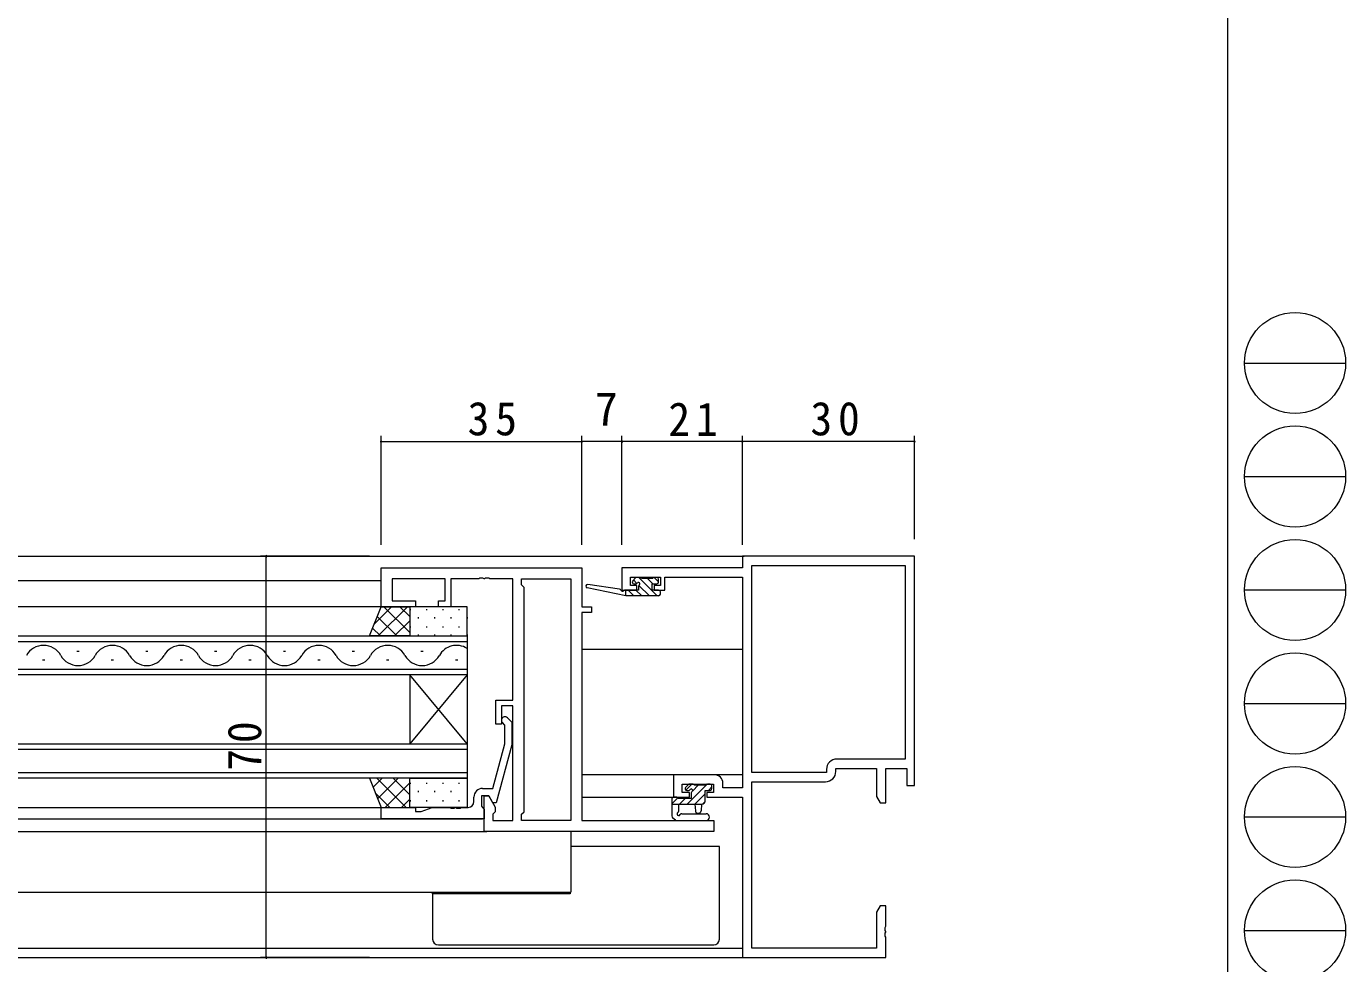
# Model space of a CAD drawing. Units: millimetres, scale not verified. Extents: x -594 to 199, y -420 to 144.
# Drawn here: x -30.6 to 199.4, y -301.4 to -137.9 of the extents above; entities that cross this region are included whole.
import ezdxf
from ezdxf.enums import TextEntityAlignment as Align

# ---------------------------------------------------------------- set-up
doc = ezdxf.new("R2010")
doc.units = ezdxf.units.MM
doc.header["$LTSCALE"] = 2
for name, color, linetype, lineweight in [('0-1_YKK_ZWAK', 7, 'Continuous', 9), ('0-3_YKK_12', 2, 'Continuous', 9), ('0-4_YKK_D', 6, 'Continuous', 9), ('0-5_YKK_13', 4, 'Continuous', 9), ('0-6_YKK_11', 7, 'Continuous', 9)]:
    doc.layers.add(name, color=color, linetype=linetype, lineweight=lineweight)
doc.styles.add('ＭＳ ゴシック', font='')
doc.styles.get('ＭＳ ゴシック').set_extended_font_data('MS Gothic')

msp = doc.modelspace()

# ---------------------------------------------------------------- linework, layer by layer
at = {"layer": '0-1_YKK_ZWAK'}
for p, q in [((178.8, 141.4), (178.8, -383.6)), ((181.776, -196.616), (199.416, -196.616)), ((181.776, -216.412), (199.416, -216.412)), ((181.776, -236.208), (199.416, -236.208)), ((181.776, -256.004), (199.416, -256.004)), ((181.776, -275.8), (199.416, -275.8)), ((181.776, -295.596), (199.416, -295.596))]:
    msp.add_line(p, q, dxfattribs=at)
for centre in [(190.596, -196.616), (190.596, -216.412), (190.596, -236.208), (190.596, -256.004), (190.596, -275.8), (190.596, -295.596)]:
    msp.add_circle(centre, 8.82, dxfattribs=at)
at = {"layer": '0-3_YKK_12'}
for p, q in [((-258.895, -230.325), (94.536, -230.325)), ((-195.595, -234.526), (31.236, -234.526)), ((31.736, -239.126), (-196.095, -239.126)), ((-210.595, -244.226), (46.236, -244.226)), ((46.236, -245.226), (-210.595, -245.226)), ((46.236, -244.226), (46.236, -251.026)), ((-27.795, -248.386), (-27.395, -248.386)), ((-21.795, -246.866), (-21.395, -246.866)), ((-15.795, -248.386), (-15.395, -248.386)), ((-9.795, -246.866), (-9.396, -246.866)), ((-3.795, -248.386), (-3.396, -248.386)), ((2.205, -246.866), (2.605, -246.866)), ((8.205, -248.386), (8.605, -248.386)), ((14.205, -246.866), (14.605, -246.866)), ((20.205, -248.386), (20.605, -248.386)), ((26.205, -246.866), (26.605, -246.866)), ((32.205, -248.386), (32.605, -248.386)), ((38.205, -246.866), (38.605, -246.866)), ((44.205, -248.386), (44.604, -248.386)), ((66.236, -246.525), (94.236, -246.525)), ((-210.595, -250.026), (46.236, -250.026)), ((46.236, -251.026), (-210.595, -251.026)), ((46.236, -263.026), (36.236, -251.026)), ((46.236, -251.026), (36.236, -263.026)), ((36.236, -251.026), (36.236, -263.026)), ((46.236, -251.026), (46.236, -263.026)), ((-210.595, -263.026), (46.236, -263.026)), ((46.236, -264.026), (-210.595, -264.026)), ((46.236, -263.026), (46.236, -269.026)), ((-210.595, -268.026), (46.236, -268.026)), ((46.236, -269.026), (-210.595, -269.026)), ((94.236, -268.425), (66.236, -268.425)), ((66.236, -272.325), (82.536, -272.325)), ((-195.895, -274.126), (31.536, -274.126)), ((-213.295, -276.126), (48.936, -276.126)), ((-214.109, -278.326), (49.674, -278.326)), ((64.306, -278.326), (64.306, -288.925)), ((-258.595, -298.695), (94.236, -298.695)), ((-258.895, -300.325), (94.536, -300.325))]:
    msp.add_line(p, q, dxfattribs=at)
msp.add_lwpolyline([(-228.665, -278.326), (-228.665, -288.925), (64.306, -288.925)], dxfattribs=at)
for centre, start, end in [((-27.595, -249.302), 29.20253, 150.79745), ((-15.596, -249.302), 29.20253, 150.79745), ((-3.596, -249.302), 29.20253, 150.79745), ((8.404, -249.302), 29.20253, 150.79745), ((20.405, -249.302), 29.20253, 150.79745), ((32.405, -249.302), 29.20253, 150.79745), ((44.405, -249.302), 57.80743, 150.79745), ((-21.595, -245.949), 209.20253, 330.79745), ((-9.595, -245.949), 209.20253, 330.79745), ((2.405, -245.949), 209.20253, 330.79745), ((14.405, -245.949), 209.20253, 330.79745), ((26.405, -245.949), 209.20253, 330.79745), ((38.404, -245.949), 209.20253, 330.79745)]:
    msp.add_arc(centre, 3.437, start, end, dxfattribs=at)
at = {"layer": '0-4_YKK_D'}
for p, q in [((31.236, -228.325), (31.236, -209.325)), ((31.236, -210.325), (66.236, -210.325)), ((66.236, -228.325), (66.236, -209.325)), ((66.236, -228.325), (66.236, -209.325)), ((73.236, -210.325), (66.236, -210.325)), ((73.236, -228.325), (73.236, -209.325)), ((73.236, -228.325), (73.236, -209.325)), ((94.236, -210.325), (73.236, -210.325)), ((94.236, -228.325), (94.236, -209.325)), ((94.238, -227.325), (94.238, -209.325)), ((124.238, -210.325), (94.238, -210.325)), ((124.238, -227.325), (124.238, -209.325)), ((29.236, -230.325), (10.236, -230.325)), ((11.236, -300.325), (11.236, -230.325)), ((29.236, -300.325), (10.236, -300.325))]:
    msp.add_line(p, q, dxfattribs=at)
for centre, start, end in [((31.236, -210.325), 0, 180), ((31.236, -210.325), 180, 0), ((66.236, -210.325), 0, 180), ((66.236, -210.325), 0, 180), ((66.236, -210.325), 180, 0), ((66.236, -210.325), 180, 0), ((73.236, -210.325), 0, 180), ((73.236, -210.325), 0, 180), ((73.236, -210.325), 180, 0), ((73.236, -210.325), 180, 0), ((94.236, -210.325), 0, 180), ((94.236, -210.325), 180, 0), ((94.238, -210.325), 0, 180), ((94.238, -210.325), 180, 0), ((124.238, -210.325), 0, 180), ((124.238, -210.325), 180, 0), ((11.236, -230.325), 90, 270), ((11.236, -230.325), 270, 90), ((11.236, -300.325), 90, 270), ((11.236, -300.325), 270, 90)]:
    msp.add_arc(centre, 0.106, start, end, dxfattribs=at)
at = {"layer": '0-5_YKK_13'}
for p, q in [((75.623, -234.113), (75.123, -234.613)), ((75.864, -235.058), (75.271, -234.465)), ((76.436, -234.025), (75.835, -234.025)), ((79.378, -237.225), (76.178, -234.025)), ((78.636, -234.225), (76.636, -234.225)), ((78.626, -235.125), (77.725, -234.225)), ((79.335, -234.025), (78.836, -234.025)), ((79.636, -234.788), (78.872, -234.025)), ((79.636, -234.825), (79.636, -234.325)), ((73.938, -237.225), (67.176, -235.819)), ((72.824, -236.052), (67.282, -235.228)), ((73.938, -236.225), (73.851, -236.211)), ((73.938, -237.225), (73.938, -236.225)), ((76.136, -236.225), (73.938, -236.225)), ((75.337, -237.225), (74.337, -236.225)), ((75.336, -235.125), (75.675, -235.125)), ((76.684, -237.225), (75.684, -236.225)), ((76.136, -235.586), (76.136, -236.225)), ((78.031, -237.225), (76.203, -235.397)), ((78.536, -235.125), (79.335, -235.125)), ((78.536, -236.225), (78.536, -235.125)), ((79.636, -236.225), (78.536, -236.225)), ((79.914, -236.414), (79.747, -236.247)), ((79.936, -236.925), (79.936, -236.525)), ((33.039, -239.126), (30.072, -242.092)), ((35.867, -239.126), (30.767, -244.226)), ((36.236, -243.646), (31.715, -239.126)), ((36.236, -240.817), (34.544, -239.126)), ((73.99, -237.225), (73.938, -237.173)), ((79.636, -237.225), (73.938, -237.225)), ((33.987, -244.226), (30.574, -240.813)), ((36.326, -239.546), (36.326, -239.746)), ((37.741, -240.961), (37.741, -241.161)), ((39.155, -239.546), (39.155, -239.746)), ((40.571, -240.961), (40.571, -241.161)), ((41.986, -239.546), (41.986, -239.746)), ((43.401, -240.961), (43.401, -241.161)), ((44.816, -239.546), (44.816, -239.746)), ((46.231, -240.961), (46.231, -241.161)), ((31.159, -244.226), (29.777, -242.844)), ((36.236, -241.586), (33.596, -244.226)), ((36.326, -242.576), (36.326, -242.776)), ((39.155, -242.576), (39.155, -242.776)), ((41.986, -242.576), (41.986, -242.776)), ((44.816, -242.576), (44.816, -242.776)), ((37.741, -243.991), (37.741, -244.191)), ((40.571, -243.991), (40.571, -244.191)), ((43.401, -243.991), (43.401, -244.191)), ((46.231, -243.991), (46.231, -244.191)), ((31.423, -269.026), (29.852, -270.597)), ((35.603, -274.126), (30.503, -269.026)), ((34.252, -269.026), (30.649, -272.629)), ((36.236, -271.93), (33.331, -269.026)), ((36.236, -269.102), (36.16, -269.026)), ((36.236, -269.87), (31.98, -274.126)), ((36.326, -269.846), (36.326, -270.046)), ((37.741, -271.261), (37.741, -271.461)), ((39.156, -269.846), (39.156, -270.046)), ((40.571, -271.261), (40.571, -271.461)), ((41.986, -269.846), (41.986, -270.046)), ((43.401, -271.261), (43.401, -271.461)), ((44.816, -269.846), (44.816, -270.046)), ((46.231, -271.261), (46.231, -271.461)), ((84.823, -270.143), (84.323, -270.643)), ((85.405, -270.055), (84.361, -271.099)), ((84.536, -271.155), (84.875, -271.155)), ((87.899, -270.255), (84.599, -273.555)), ((85.636, -270.055), (85.036, -270.055)), ((86.552, -270.255), (85.573, -271.234)), ((87.936, -270.255), (85.836, -270.255)), ((87.736, -271.155), (88.636, -271.155)), ((87.736, -273.055), (87.736, -271.155)), ((88.095, -270.059), (87.94, -270.214)), ((88.636, -270.055), (88.136, -270.055)), ((88.936, -270.566), (88.346, -271.155)), ((88.936, -270.855), (88.936, -270.355)), ((32.774, -274.126), (30.243, -271.594)), ((36.236, -272.699), (34.808, -274.126)), ((36.326, -272.876), (36.326, -273.076)), ((39.156, -272.876), (39.156, -273.076)), ((41.986, -272.876), (41.986, -273.076)), ((44.816, -272.876), (44.816, -273.076)), ((83.007, -272.453), (81.936, -273.525)), ((81.936, -272.655), (81.936, -275.618)), ((81.936, -273.555), (87.236, -273.555)), ((82.836, -272.355), (82.236, -272.355)), ((85.336, -272.555), (83.036, -272.555)), ((83.136, -274.736), (83.136, -273.555)), ((84.252, -272.555), (83.252, -273.555)), ((85.336, -271.616), (85.336, -272.555)), ((85.936, -273.555), (86.038, -274.7)), ((87.736, -271.766), (85.946, -273.555)), ((87.136, -273.555), (87.034, -274.7)), ((87.732, -273.116), (87.297, -273.551)), ((82.551, -276.358), (82.119, -276.005)), ((83.671, -275.225), (87.919, -275.225)), ((82.741, -276.425), (87.919, -276.425)), ((89.236, -280.925), (64.306, -280.925)), ((90.236, -280.925), (89.236, -280.925)), ((90.236, -297.125), (90.236, -280.925)), ((40.236, -289.225), (40.236, -288.925)), ((64.236, -289.225), (41.236, -289.225)), ((64.236, -288.925), (64.236, -289.225)), ((41.236, -298.125), (89.236, -298.125))]:
    msp.add_line(p, q, dxfattribs=at)
for points in [[(36.236, -244.226), (29.236, -244.226), (31.236, -239.126), (36.236, -239.126)], [(36.236, -239.126), (36.236, -244.226), (46.236, -244.226), (46.236, -239.126)], [(36.236, -269.026), (29.236, -269.026), (31.236, -274.126), (36.236, -274.126)], [(36.236, -274.126), (36.236, -269.026), (46.236, -269.026), (46.236, -274.126)]]:
    msp.add_lwpolyline(points, close=True, dxfattribs=at)
for points in [[(41.236, -289.225), (40.236, -289.225), (40.236, -297.125)], [(64.138, -289.225), (64.117, -289.15), (64.097, -288.925)]]:
    msp.add_lwpolyline(points, dxfattribs=at)
for centre, radius, start, end in [((75.835, -234.325), 0.3, 90, 135), ((76.436, -234.225), 0.2, 0, 90), ((78.836, -234.225), 0.2, 90, 180), ((79.335, -234.325), 0.3, 0, 90), ((67.238, -235.525), 0.3, 81.55064, 258.25018), ((72.78, -236.348), 0.3, 21.55064, 81.55064), ((73.338, -236.128), 0.3, 201.55064, 320.80246), ((73.803, -236.507), 0.3, 80.80246, 140.80246), ((75.336, -234.825), 0.3, 135, 270), ((75.675, -234.825), 0.3, 270, 326.94426), ((76.136, -235.125), 0.25, 303.05573, 146.94426), ((76.436, -235.586), 0.3, 123.05573, 180), ((79.335, -234.825), 0.3, 270, 0), ((79.636, -236.525), 0.3, 0, 90), ((79.636, -236.925), 0.3, 270, 0), ((84.536, -270.855), 0.3, 135, 270), ((85.036, -270.355), 0.3, 90, 135), ((84.875, -270.855), 0.3, 270, 326.94426), ((85.336, -271.155), 0.25, 303.05573, 146.94426), ((85.636, -271.616), 0.3, 123.05573, 180), ((85.636, -270.255), 0.2, 0, 90), ((88.136, -270.255), 0.2, 90, 180), ((88.636, -270.355), 0.3, 0, 90), ((88.636, -270.855), 0.3, 270, 0), ((82.236, -272.655), 0.3, 90, 180), ((82.836, -272.555), 0.2, 0, 90), ((87.236, -273.055), 0.5, 270, 0), ((82.436, -275.618), 0.5, 180, 230.76546), ((83.136, -275.255), 0.3, 119.99998, 333.2563), ((82.836, -274.736), 0.3, 300, 0), ((83.671, -275.525), 0.3, 90, 153.2563), ((86.536, -274.655), 0.5, 185.09206, 354.90793), ((87.919, -275.825), 0.6, 270, 90), ((82.741, -276.125), 0.3, 230.76546, 270), ((41.236, -297.125), 1, 180, 270), ((89.236, -297.125), 1, 270, 0)]:
    msp.add_arc(centre, radius, start, end, dxfattribs=at)
at = {"layer": '0-6_YKK_11'}
for p, q in [((94.238, -230.325), (94.238, -232.325)), ((124.238, -230.325), (94.238, -230.325)), ((95.868, -268.025), (95.868, -231.955)), ((95.868, -268.025), (95.868, -231.955)), ((95.868, -231.955), (122.608, -231.955)), ((122.608, -231.955), (122.608, -265.695)), ((64.306, -234.256), (64.306, -276.396)), ((73.238, -232.325), (73.238, -236.225)), ((94.238, -232.325), (73.238, -232.325)), ((80.738, -233.955), (94.238, -233.955)), ((94.238, -233.955), (94.238, -270.695)), ((73.238, -236.225), (75.838, -236.225)), ((75.838, -235.425), (74.738, -235.425)), ((75.838, -236.225), (75.838, -235.425)), ((122.608, -265.695), (110.708, -265.695)), ((82.238, -268.425), (82.238, -272.325)), ((89.338, -268.425), (82.238, -268.425)), ((108.908, -268.025), (95.868, -268.025)), ((108.908, -267.495), (108.908, -268.025)), ((110.538, -267.325), (117.608, -267.325)), ((110.538, -267.855), (110.538, -267.325)), ((119.238, -267.325), (122.938, -267.325)), ((83.738, -271.525), (83.738, -270.055)), ((83.738, -270.055), (89.208, -270.055)), ((89.208, -270.055), (89.208, -271.525)), ((90.838, -270.695), (90.838, -269.925)), ((94.238, -270.695), (90.838, -270.695)), ((95.868, -269.655), (108.738, -269.655)), ((95.868, -298.695), (95.868, -269.655)), ((47.436, -273.124), (47.436, -272.324)), ((82.238, -272.325), (85.038, -272.325)), ((85.038, -271.525), (83.738, -271.525)), ((85.038, -272.325), (85.038, -271.525)), ((88.038, -272.325), (94.238, -272.325)), ((94.238, -272.325), (94.238, -300.325)), ((118.238, -291.325), (117.608, -292.416)), ((119.238, -291.325), (118.238, -291.325)), ((119.238, -294.867), (119.238, -291.325)), ((117.608, -292.416), (117.608, -298.695)), ((117.608, -298.695), (95.868, -298.695)), ((94.238, -300.325), (119.238, -300.325))]:
    msp.add_line(p, q, dxfattribs=at)
for points in [[(122.938, -267.325), (122.938, -270.325), (124.238, -270.325), (124.238, -230.325)], [(89.236, -278.326), (49.236, -278.326), (49.236, -272.126), (50.036, -272.126), (51.166, -274.083), (51.166, -274.896), (50.736, -275.326), (50.736, -276.396), (54.236, -276.396), (54.236, -256.426), (52.236, -256.426), (52.236, -259.626), (51.236, -259.626), (51.236, -255.426), (54.236, -255.426), (54.236, -234.256), (50.194, -234.256), (50.011, -234.136), (49.461, -234.136), (49.277, -234.256), (49.194, -234.256), (49.011, -234.136), (48.461, -234.136), (48.277, -234.256), (43.436, -234.256), (43.436, -239.126), (41.236, -239.126), (41.236, -238.126), (42.436, -238.126), (42.436, -234.256), (33.166, -234.256), (33.166, -238.126), (37.236, -238.126), (37.236, -239.126), (31.236, -239.126), (31.236, -232.326), (66.236, -232.326), (66.236, -239.126), (67.936, -239.126), (67.936, -240.126)], [(74.738, -235.425), (74.738, -233.955), (79.938, -233.955)], [(79.938, -233.955), (79.938, -235.425), (78.838, -235.425), (78.838, -236.225), (80.738, -236.225), (80.738, -233.955)], [(67.936, -240.126), (66.236, -240.126), (66.236, -276.396), (89.236, -276.396), (89.236, -278.326)], [(53.26, -258.5), (54.036, -259.275), (54.036, -263.221), (51.328, -273.324), (50.728, -273.324), (50.036, -272.124), (48.736, -272.124), (48.736, -273.924), (48.936, -274.124), (49.236, -274.424), (49.236, -276.124)], [(48.936, -270.824), (50.756, -270.824), (52.836, -263.063), (52.836, -259.772), (52.411, -259.348)], [(117.608, -267.325), (117.608, -272.234), (118.238, -273.325), (119.238, -273.325), (119.238, -267.325)], [(89.208, -271.525), (88.038, -271.525), (88.038, -272.325)], [(49.236, -276.124), (31.236, -276.124), (31.236, -274.124), (37.236, -274.124), (37.236, -274.824), (38.236, -274.824), (40.159, -274.124), (43.277, -274.124), (43.461, -274.244), (44.01, -274.244), (44.194, -274.124), (44.277, -274.124), (44.461, -274.244), (45.011, -274.244), (45.194, -274.124), (46.436, -274.124)], [(119.238, -300.325), (119.238, -296.783), (119.118, -296.6), (119.118, -296.05), (119.238, -295.867), (119.238, -295.783), (119.118, -295.6), (119.118, -295.05), (119.238, -294.867)]]:
    msp.add_lwpolyline(points, dxfattribs=at)
msp.add_lwpolyline([(64.306, -234.256), (64.306, -276.396), (55.736, -276.396), (55.736, -275.326), (56.166, -274.896), (56.166, -235.756), (55.736, -235.326), (55.736, -234.256)], close=True, dxfattribs=at)
for centre, radius, start, end in [((52.836, -258.924), 0.6, 44.99998, 225), ((110.708, -267.495), 1.8, 90, 179.99998), ((89.338, -269.925), 1.5, 0, 89.99998), ((108.738, -267.855), 1.8, 270, 359.99998), ((48.936, -272.324), 1.5, 90, 179.99998), ((46.436, -273.124), 1, 270, 359.99998)]:
    msp.add_arc(centre, radius, start, end, dxfattribs=at)

# ---------------------------------------------------------------- texts
at = {"layer": '0-4_YKK_D', "color": 7, "style": 'ＭＳ ゴシック'}
msp.add_text('7', height=5.865, dxfattribs=at).set_placement((68.536, -209.325), align=Align.BOTTOM_LEFT)
at = {"layer": '0-4_YKK_D', "color": 7, "char_height": 5.865, "attachment_point": 7, "style": 'ＭＳ ゴシック'}
for s, insert in [('\\T1.27;\\W0.95;35', (46.336, -209.325)), ('\\T1.27;\\W0.95;21', (81.336, -209.325)), ('\\T1.27;\\W0.95;30', (106.107, -209.325))]:
    msp.add_mtext(s, dxfattribs=dict(at, insert=insert))
at = {"layer": '0-4_YKK_D', "color": 7, "insert": (10.436, -267.725), "char_height": 5.865, "attachment_point": 7, "rotation": 90, "style": 'ＭＳ ゴシック'}
msp.add_mtext('\\T1.27;\\W0.95;70', dxfattribs=at)

doc.saveas('drawing.dxf')
